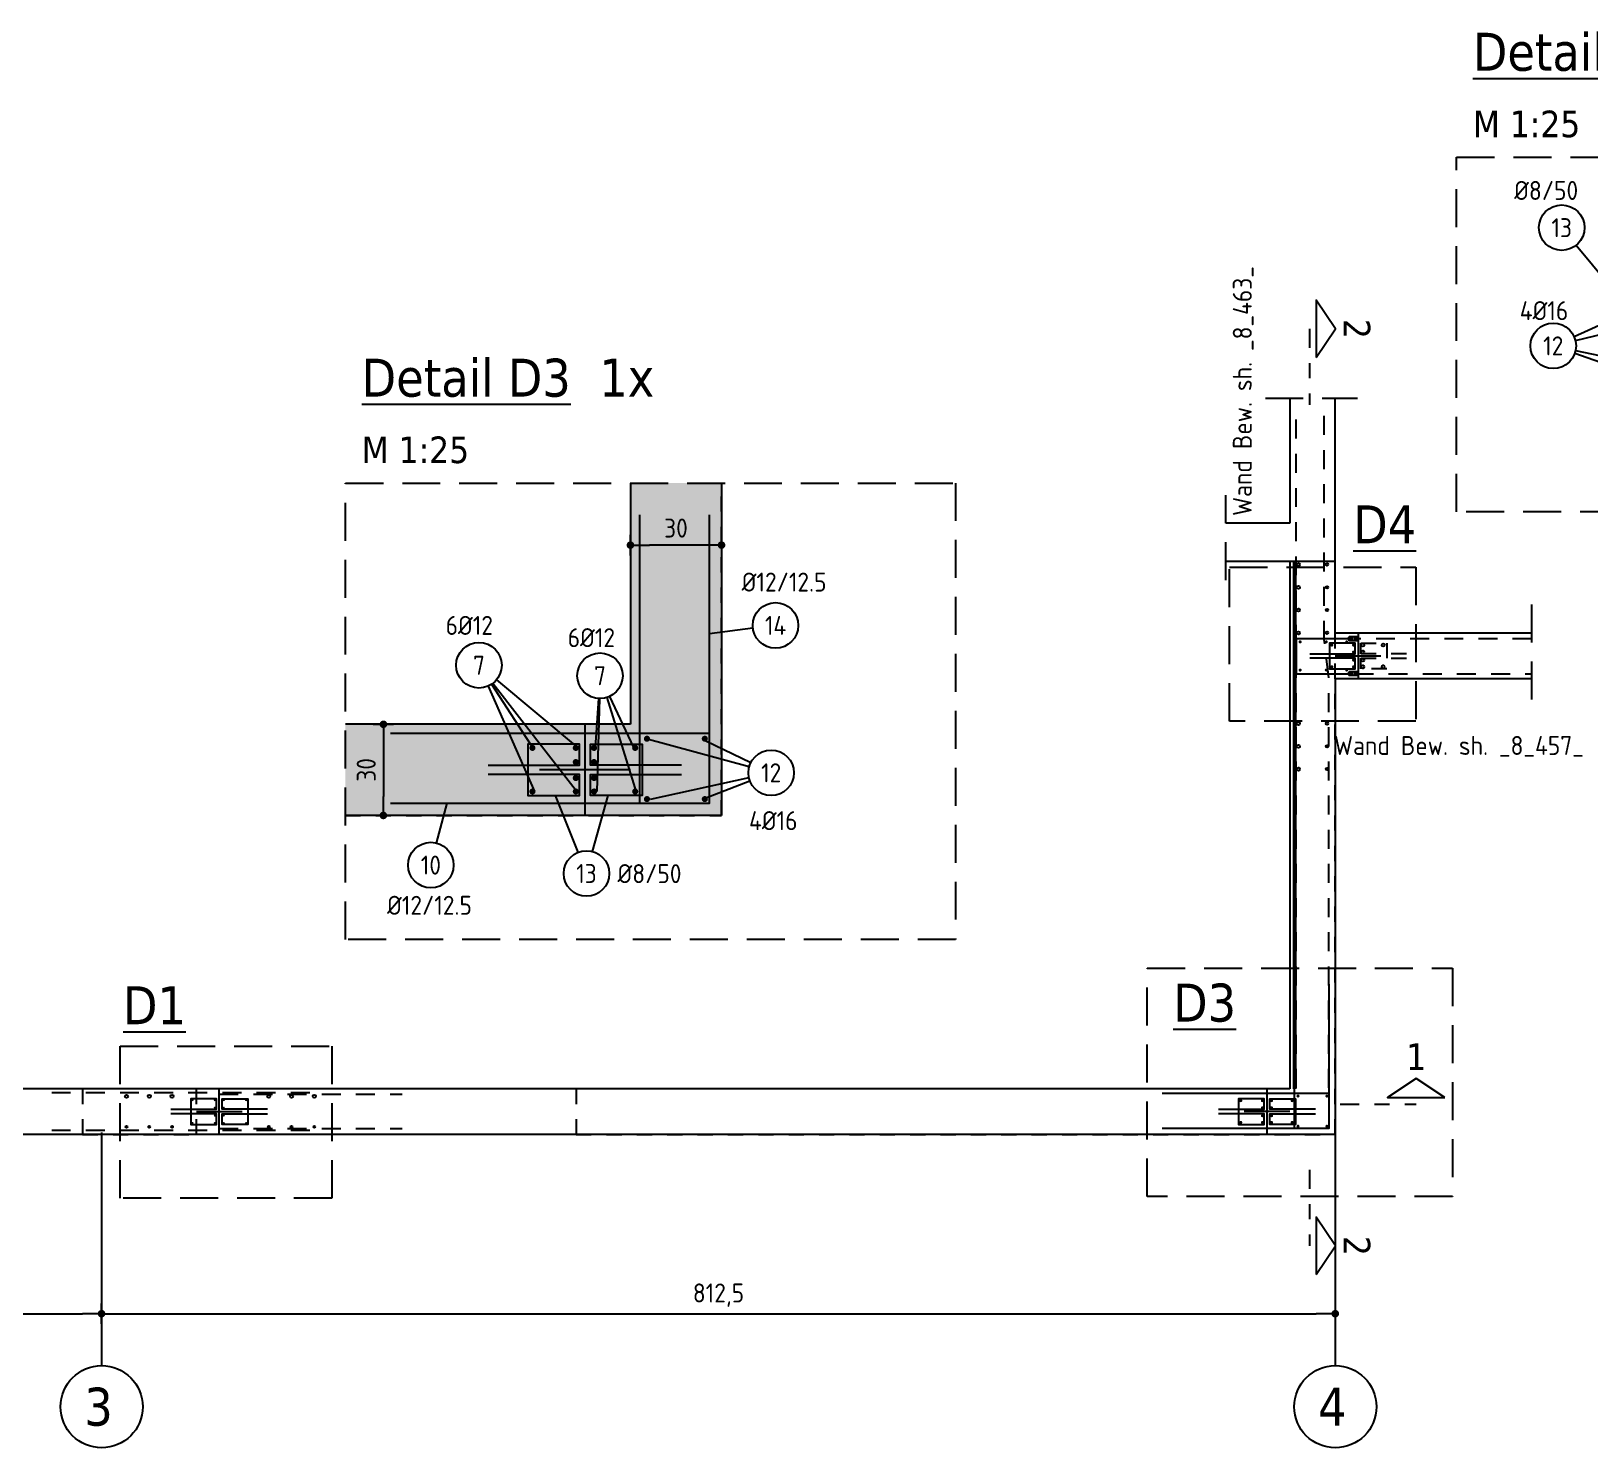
# Model space of a CAD drawing. Extents: x -17 to 74, y -15 to 121.
# Drawn here: x 16.23 to 26.49, y 19.75 to 29.08 of the extents above; entities that cross this region are included whole.
import ezdxf
from ezdxf.enums import TextEntityAlignment as Align

# ---------------------------------------------------------------- set-up
doc = ezdxf.new("R2010")
doc.units = 0
doc.header["$LTSCALE"] = 0.5
for name, pattern in [('AUSGEZOGEN', [1000.01, 1000, 0.01]), ('DASHDOTSMALL', [1.05, 0.5, -0.25, 0.05, -0.25]), ('DASHED', [0.75, 0.5, -0.25]), ('DOT', [0.175, 0.05, -0.125]), ('HIDDEN', [0.375, 0.25, -0.125]), ('HIDDEN2', [0.187, 0.125, -0.062]), ('PUNKT', [0.175, 0.05, -0.125]), ('STRICHLINIE', [0.75, 0.5, -0.25]), ('STRICHPUNKT2', [0.55, 0.25, -0.125, 0.05, -0.125])]:
    doc.linetypes.add(name, pattern=pattern)
for name, color, linetype in [('ACHSEN', 7, 'Continuous'), ('AFU', 7, 'Continuous'), ('BETON', 7, 'Continuous'), ('Brüstung 1.UG', 7, 'Continuous'), ('DETAIL', 7, 'Continuous'), ('DRUEBER', 7, 'Continuous'), ('grau_mittel', 7, 'Continuous'), ('HILFE', 7, 'Continuous'), ('LENTON', 7, 'Continuous'), ('MASSE', 7, 'Continuous'), ('RND', 7, 'Continuous'), ('SCHNITTE', 7, 'Continuous'), ('SFP_Achsen', 7, 'Continuous'), ('TEXT', 7, 'Continuous')]:
    doc.layers.add(name, color=color, linetype=linetype)
doc.layers.add('NOPLOT', color=7, linetype='Continuous', plot=False)
doc.styles.add('helv', font='tahoma.ttf')
doc.styles.add('txt', font='isocp.shx')
doc.linetypes.add('AFU_50K', pattern='A,0.15,["/",Standard,S=0.2,R=0,X=-0.01,Y=-0.1],0.07,["/",Standard,S=0.2,R=0,X=-0.01,Y=-0.1],0.15', length=0.37)
doc.dimstyles.new('DOT_I', dxfattribs={"dimscale": 0.5, "dimtxt": 0.25, "dimasz": 0.25, "dimexe": 0.1, "dimexo": 0.3, "dimgap": 0.1, "dimtad": 1, "dimdec": 3, "dimzin": 3, "dimtxsty": 'txt', "dimblk": 'DOT', "dimblk1": 'DOT', "dimblk2": 'DOT', "dimsah": 1, "dimcen": 0.1, "dimse1": 1, "dimse2": 1, "dimazin": 0, "dimtfac": 1, "dimtdec": 4, "dimtix": 1, "dimtmove": 2, "dimatfit": 3, "dimfxl": 0, "dimtvp": 1, "dimtolj": 1, "dimtzin": 0, "dimarcsym": 0})

# ---------------------------------------------------------------- blocks, each defined once
blk = doc.blocks.new('DOT')
at = {"layer": 'MASSE', "color": 7, "linetype": 'Continuous'}
for p, q in [((0, 0), (-1, 0)), ((0, 0.54), (0, -0.54))]:
    blk.add_line(p, q, dxfattribs=at)
at = {"layer": 'MASSE', "color": 7, "linetype": 'Continuous', "const_width": 0.2}
blk.add_lwpolyline([(-0.1, 0, 1), (0.1, 0, 1)], format="xyb", close=True, dxfattribs=at)
blk = doc.blocks.new('*D32')
at = {"layer": 'Defpoints', "color": 0, "linetype": 'AUSGEZOGEN', "transparency": 16777216}
for p in [(18.547, 24.514), (18.547, 23.914), (18.547, 23.914)]:
    blk.add_point(p, dxfattribs=at)
at = {"layer": 'MASSE', "color": 0, "linetype": 'AUSGEZOGEN', "lineweight": -2, "transparency": 16777216}
blk.add_line((18.547, 24.389), (18.547, 24.039), dxfattribs=at)
at = {"layer": 'MASSE', "color": 0, "linetype": 'AUSGEZOGEN', "lineweight": -2, "transparency": 16777216, "xscale": 0.125, "yscale": 0.125, "zscale": 0.125}
for p, rotation in [((18.547, 24.514), 90), ((18.547, 23.914), 270)]:
    blk.add_blockref('DOT', p, dxfattribs=dict(at, rotation=rotation))
at = {"layer": 'MASSE', "color": 0, "linetype": 'AUSGEZOGEN', "transparency": 16777216, "insert": (18.434, 24.214), "char_height": 0.125, "attachment_point": 5, "rotation": 90, "style": 'txt'}
blk.add_mtext('\\A1;30', dxfattribs=at)
blk = doc.blocks.new('*D33')
at = {"layer": 'Defpoints', "color": 0, "linetype": 'AUSGEZOGEN', "transparency": 16777216}
for p in [(20.174, 25.694), (20.174, 25.694), (20.774, 25.694)]:
    blk.add_point(p, dxfattribs=at)
at = {"layer": 'MASSE', "color": 0, "linetype": 'AUSGEZOGEN', "lineweight": -2, "transparency": 16777216}
blk.add_line((20.649, 25.694), (20.299, 25.694), dxfattribs=at)
at = {"layer": 'MASSE', "color": 0, "linetype": 'AUSGEZOGEN', "lineweight": -2, "transparency": 16777216, "xscale": 0.125, "yscale": 0.125, "zscale": 0.125, "rotation": 180}
blk.add_blockref('DOT', (20.174, 25.694), dxfattribs=at)
at = {"layer": 'MASSE', "color": 0, "linetype": 'AUSGEZOGEN', "lineweight": -2, "transparency": 16777216, "xscale": 0.125, "yscale": 0.125, "zscale": 0.125}
blk.add_blockref('DOT', (20.774, 25.694), dxfattribs=at)
at = {"layer": 'MASSE', "color": 0, "linetype": 'AUSGEZOGEN', "transparency": 16777216, "insert": (20.474, 25.806), "char_height": 0.125, "attachment_point": 5, "style": 'txt'}
blk.add_mtext('\\A1;30', dxfattribs=at)
blk = doc.blocks.new('RND_HIN')
at = {"layer": 'RND', "color": 7, "linetype": 'Continuous'}
blk.add_circle((0, 0), 0.3, dxfattribs=at)
at = {"layer": 'RND', "color": 7, "linetype": 'Continuous', "style": 'txt'}
blk.add_attdef('POSI', text='', height=0.25, dxfattribs=at).set_placement((0, 0), align=Align.MIDDLE)
blk = doc.blocks.new('SCHN-2')
at = {"layer": 'SCHNITTE', "color": 6, "linetype": 'Continuous'}
blk.add_lwpolyline([(0.378, 0.088), (0, 0.34), (-0.378, 0.088)], close=True, dxfattribs=at)
at = {"layer": 'SCHNITTE', "color": 1, "linetype": 'DASHDOTSMALL', "style": 'helv'}
blk.add_attdef('SCHN-2', text='', height=0.35, dxfattribs=at).set_placement((0, 0.45), align=Align.CENTER)
blk = doc.blocks.new('*D50')
at = {"layer": 'Defpoints', "color": 0, "linetype": 'AUSGEZOGEN', "transparency": 16777216}
for p in [(10.441, 20.633), (16.691, 20.633), (16.691, 20.633)]:
    blk.add_point(p, dxfattribs=at)
at = {"layer": 'MASSE', "color": 0, "linetype": 'AUSGEZOGEN', "lineweight": -2, "transparency": 16777216}
blk.add_line((10.566, 20.633), (16.566, 20.633), dxfattribs=at)
at = {"layer": 'MASSE', "color": 0, "linetype": 'AUSGEZOGEN', "lineweight": -2, "transparency": 16777216, "xscale": 0.125, "yscale": 0.125, "zscale": 0.125, "rotation": 180}
blk.add_blockref('DOT', (10.441, 20.633), dxfattribs=at)
at = {"layer": 'MASSE', "color": 0, "linetype": 'AUSGEZOGEN', "lineweight": -2, "transparency": 16777216, "xscale": 0.125, "yscale": 0.125, "zscale": 0.125}
blk.add_blockref('DOT', (16.691, 20.633), dxfattribs=at)
at = {"layer": 'MASSE', "color": 0, "linetype": 'AUSGEZOGEN', "transparency": 16777216, "insert": (13.566, 20.746), "char_height": 0.125, "attachment_point": 5, "style": 'txt'}
blk.add_mtext('\\A1;625', dxfattribs=at)
blk = doc.blocks.new('*D51')
at = {"layer": 'Defpoints', "color": 0, "linetype": 'AUSGEZOGEN', "transparency": 16777216}
for p in [(16.691, 20.633), (24.816, 20.633), (24.816, 20.633)]:
    blk.add_point(p, dxfattribs=at)
at = {"layer": 'MASSE', "color": 0, "linetype": 'AUSGEZOGEN', "lineweight": -2, "transparency": 16777216}
blk.add_line((16.816, 20.633), (24.691, 20.633), dxfattribs=at)
at = {"layer": 'MASSE', "color": 0, "linetype": 'AUSGEZOGEN', "lineweight": -2, "transparency": 16777216, "xscale": 0.125, "yscale": 0.125, "zscale": 0.125, "rotation": 180}
blk.add_blockref('DOT', (16.691, 20.633), dxfattribs=at)
at = {"layer": 'MASSE', "color": 0, "linetype": 'AUSGEZOGEN', "lineweight": -2, "transparency": 16777216, "xscale": 0.125, "yscale": 0.125, "zscale": 0.125}
blk.add_blockref('DOT', (24.816, 20.633), dxfattribs=at)
at = {"layer": 'MASSE', "color": 0, "linetype": 'AUSGEZOGEN', "transparency": 16777216, "insert": (20.754, 20.755), "char_height": 0.125, "attachment_point": 5, "style": 'txt'}
blk.add_mtext('\\A1;812,5', dxfattribs=at)

msp = doc.modelspace()

# ---------------------------------------------------------------- hatches: boundary and pattern name
at = {"layer": 'grau_mittel'}
h = msp.add_hatch(color=61, dxfattribs=at)
h.paths.add_polyline_path([(20.77444, 26.1028), (20.17444, 26.1028), (20.17444, 24.51425), (19.87444, 24.51425), (19.87444, 23.91425), (20.77444, 23.91425)])
h.paths.add_polyline_path([(19.87444, 23.91425), (19.87444, 24.51425), (18.29703, 24.51425), (18.29703, 23.91425)])

# ---------------------------------------------------------------- linework, layer by layer
at = {"layer": 'ACHSEN', "color": 140, "linetype": 'AUSGEZOGEN'}
for p, q in [((16.69142, 21.82698), (16.69142, 20.2909)), ((24.81642, 21.82698), (24.81642, 20.2909))]:
    msp.add_line(p, q, dxfattribs=at)
at = {"layer": 'AFU', "color": 8, "linetype": 'AFU_50K'}
for p, q in [((24.51642, 25.58878), (24.81642, 25.58878)), ((24.96642, 25.11378), (24.96642, 24.81378)), ((19.87444, 24.51425), (19.87444, 23.91425)), ((17.46642, 21.81378), (17.46642, 22.11378)), ((24.36642, 22.11378), (24.36642, 21.81378))]:
    msp.add_line(p, q, dxfattribs=at)
at = {"layer": 'AFU', "color": 1, "linetype": 'AUSGEZOGEN'}
for p, q in [((25.11642, 24.96378), (24.81642, 24.96378)), ((20.17444, 24.21425), (19.57444, 24.21425)), ((17.31642, 21.96378), (17.61642, 21.96378)), ((24.51642, 21.96378), (24.21642, 21.96378))]:
    msp.add_line(p, q, dxfattribs=at)
at = {"layer": 'BETON', "color": 6, "linetype": 'AUSGEZOGEN', "lineweight": -2}
for p, q in [((24.51642, 26.66114), (24.51642, 25.83878)), ((24.81642, 25.11378), (24.81642, 26.66114)), ((20.17444, 26.1028), (20.17444, 24.51425)), ((20.77444, 26.1028), (20.77444, 23.91425)), ((24.51642, 25.83878), (24.09501, 25.83878)), ((24.09501, 25.58878), (24.51642, 25.58878)), ((24.51642, 25.58878), (24.51642, 22.11378)), ((26.10939, 25.11378), (24.81642, 25.11378)), ((24.81642, 24.81378), (24.81642, 21.81378)), ((26.10939, 24.81378), (24.81642, 24.81378)), ((20.17444, 24.51425), (18.29703, 24.51425)), ((20.77444, 23.91425), (18.29703, 23.91425)), ((24.51642, 22.11378), (15.34142, 22.11378)), ((24.81642, 21.81378), (3.56642, 21.81378))]:
    msp.add_line(p, q, dxfattribs=at)
at = {"layer": 'Brüstung 1.UG', "color": 102, "linetype": 'DOT'}
for p, q in [((16.56642, 22.11378), (10.59142, 22.11378)), ((16.56642, 21.81378), (10.59142, 21.81378))]:
    msp.add_line(p, q, dxfattribs=at)
at = {"layer": 'DETAIL', "color": 102, "linetype": 'STRICHLINIE'}
for points in [[(25.61518, 25.91306), (25.61518, 28.24867), (28.92845, 28.24867), (28.92845, 25.91306)], [(18.29703, 23.09769), (18.29703, 26.1028), (22.3159, 26.1028), (22.3159, 23.09769)], [(24.12057, 24.53528), (24.12057, 25.54886), (25.34731, 25.54886), (25.34731, 24.53528)], [(23.57771, 21.40549), (23.57771, 22.90805), (25.58715, 22.90805), (25.58715, 21.40549)], [(16.81424, 21.39394), (16.81424, 22.39461), (18.20829, 22.39461), (18.20829, 21.39394)]]:
    msp.add_lwpolyline(points, close=True, dxfattribs=at)
at = {"layer": 'DRUEBER', "color": 7, "linetype": 'PUNKT', "lineweight": -2}
for p, q in [((24.51642, 26.66114), (24.51642, 25.83878)), ((24.81642, 21.81378), (24.81642, 26.66114)), ((20.17444, 26.1028), (20.17444, 24.51425)), ((20.77444, 23.91425), (20.77444, 26.1028)), ((24.51642, 25.83878), (24.09501, 25.83878)), ((24.09501, 25.58878), (24.51642, 25.58878)), ((24.51642, 25.58878), (24.51642, 22.11378)), ((20.17444, 24.51425), (18.29703, 24.51425)), ((18.29703, 23.91425), (20.77444, 23.91425)), ((16.56642, 22.11378), (16.56642, 21.81378)), ((17.31642, 22.11378), (16.56642, 22.11378)), ((17.31642, 21.81378), (17.31642, 22.11378)), ((19.81642, 22.11378), (19.81642, 21.81378)), ((24.51642, 22.11378), (19.81642, 22.11378)), ((16.56642, 21.81378), (17.31642, 21.81378)), ((19.81642, 21.81378), (24.81642, 21.81378))]:
    msp.add_line(p, q, dxfattribs=at)
at = {"layer": 'HILFE', "color": 102, "linetype": 'DASHED'}
for p, q in [((24.35558, 26.66114), (24.96169, 26.66114)), ((24.09501, 25.46282), (24.09501, 26.02175)), ((26.10939, 25.30281), (26.10939, 24.65002))]:
    msp.add_line(p, q, dxfattribs=at)
at = {"layer": 'LENTON', "color": 102}
for p, q in [((24.90522, 25.08845), (24.90692, 25.09015)), ((24.90522, 25.08845), (24.90522, 25.08698)), ((24.90522, 25.08698), (24.90522, 25.07745)), ((24.90618, 25.08567), (24.90522, 25.08685)), ((24.90522, 25.07745), (24.90522, 25.06792)), ((24.90618, 25.06923), (24.90522, 25.06805)), ((24.90522, 25.06792), (24.90522, 25.06645)), ((24.90692, 25.06475), (24.90522, 25.06645)), ((24.90618, 25.08567), (24.90618, 25.06923)), ((24.9296, 25.08321), (24.90618, 25.08567)), ((24.90618, 25.06923), (24.90618, 25.08567)), ((24.9296, 25.07169), (24.90618, 25.06923)), ((24.96306, 25.09015), (24.90692, 25.09015)), ((24.96306, 25.06475), (24.90692, 25.06475)), ((24.9296, 25.07169), (24.9296, 25.08321)), ((24.94203, 25.08321), (24.96546, 25.08567)), ((24.94203, 25.08321), (24.94203, 25.07169)), ((24.94203, 25.07169), (24.96546, 25.06923)), ((24.96306, 25.09015), (24.96385, 25.08862)), ((24.96385, 25.06628), (24.96306, 25.06475)), ((24.96458, 25.08862), (24.96538, 25.09015)), ((24.96538, 25.06475), (24.96458, 25.06628)), ((24.96642, 25.09015), (24.96538, 25.09015)), ((24.96642, 25.06475), (24.96538, 25.06475)), ((24.96546, 25.08567), (24.96642, 25.08685)), ((24.96546, 25.08567), (24.96546, 25.06923)), ((24.96546, 25.08567), (24.96546, 25.06923)), ((24.96546, 25.06923), (24.96642, 25.06805)), ((24.96642, 25.09015), (24.96642, 25.0838)), ((24.96642, 25.0838), (24.96642, 25.0711)), ((24.96642, 25.0711), (24.96642, 25.06475)), ((24.90522, 24.85845), (24.90692, 24.86015)), ((24.90522, 24.85845), (24.90522, 24.85698)), ((24.90522, 24.85698), (24.90522, 24.84745)), ((24.90618, 24.85567), (24.90522, 24.85685)), ((24.90522, 24.84745), (24.90522, 24.83792)), ((24.90618, 24.85567), (24.90618, 24.83923)), ((24.9296, 24.85321), (24.90618, 24.85567)), ((24.90618, 24.83923), (24.90618, 24.85567)), ((24.96306, 24.86015), (24.90692, 24.86015)), ((24.9296, 24.84169), (24.9296, 24.85321)), ((24.94203, 24.85321), (24.96546, 24.85567)), ((24.94203, 24.85321), (24.94203, 24.84169)), ((24.96306, 24.86015), (24.96385, 24.85862)), ((24.96458, 24.85862), (24.96538, 24.86015)), ((24.96642, 24.86015), (24.96538, 24.86015)), ((24.96546, 24.85567), (24.96642, 24.85685)), ((24.96546, 24.85567), (24.96546, 24.83923)), ((24.96546, 24.85567), (24.96546, 24.83923)), ((24.96642, 24.86015), (24.96642, 24.8538)), ((24.96642, 24.8538), (24.96642, 24.8411)), ((24.90618, 24.83923), (24.90522, 24.83805)), ((24.90522, 24.83792), (24.90522, 24.83645)), ((24.90692, 24.83475), (24.90522, 24.83645)), ((24.9296, 24.84169), (24.90618, 24.83923)), ((24.96306, 24.83475), (24.90692, 24.83475)), ((24.94203, 24.84169), (24.96546, 24.83923)), ((24.96385, 24.83628), (24.96306, 24.83475)), ((24.96538, 24.83475), (24.96458, 24.83628)), ((24.96642, 24.83475), (24.96538, 24.83475)), ((24.96546, 24.83923), (24.96642, 24.83805)), ((24.96642, 24.8411), (24.96642, 24.83475))]:
    msp.add_line(p, q, dxfattribs=at)
for centre, start, end in [((24.96422, 25.08881), 207.500045, 270), ((24.96422, 25.06609), 89.99998, 152.499935), ((24.96422, 25.08881), 270, 332.499955), ((24.96422, 25.06609), 27.500065, 89.99998), ((24.96422, 24.85881), 207.500045, 270), ((24.96422, 24.85881), 270, 332.499955), ((24.96422, 24.83609), 89.99998, 152.499935), ((24.96422, 24.83609), 27.500065, 89.99998)]:
    msp.add_arc(centre, 0.00041, start, end, dxfattribs=at)
at = {"layer": 'NOPLOT', "color": 191, "linetype": 'Continuous', "lineweight": -2}
for p, q in [((24.54142, 25.58878), (24.54142, 22.11378)), ((24.55342, 25.58878), (24.55342, 22.11378))]:
    msp.add_line(p, q, dxfattribs=at)
at = {"layer": 'RND', "color": 102, "linetype": 'AUSGEZOGEN'}
for p, q in [((26.40319, 27.66872), (26.91263, 27.05307)), ((26.3885, 27.06739), (26.71492, 27.21403)), ((26.39742, 27.0414), (27.06466, 27.20385)), ((26.39342, 26.95685), (26.73868, 26.83735)), ((26.39855, 26.97546), (27.06466, 26.83735)), ((20.98099, 25.14617), (20.69444, 25.1095)), ((19.23668, 24.76569), (19.54151, 24.0706)), ((19.25814, 24.77726), (19.53731, 24.34739)), ((19.26832, 24.78449), (19.82475, 24.06641)), ((19.29164, 24.80699), (19.82265, 24.36416)), ((19.96373, 24.68419), (19.94224, 24.36207)), ((19.96959, 24.68392), (19.95273, 24.0706)), ((20.01837, 24.69066), (20.21499, 24.06012)), ((20.03717, 24.69795), (20.19401, 24.36207)), ((20.95618, 24.23409), (20.26985, 24.42054)), ((20.96601, 24.2603), (20.67058, 24.40376)), ((20.95449, 24.1623), (20.30342, 24.01794)), ((20.96104, 24.14065), (20.66009, 24.02423)), ((19.8293, 23.67114), (19.68148, 24.04425)), ((19.92486, 23.67617), (20.02754, 24.04425)), ((18.89788, 23.73214), (18.96664, 23.99425))]:
    msp.add_line(p, q, dxfattribs=at)
at = {"layer": 'RND', "color": 7, "linetype": 'HIDDEN'}
for points in [[(24.55881, 22.11999), (24.55881, 26.61999)], [(24.77402, 22.11999), (24.77402, 24.81999), (24.74402, 25.06999), (24.74402, 26.61999)], [(16.3624, 22.08963), (18.09142, 22.08963)], [(17.46642, 22.07819), (18.67178, 22.07819)], [(16.3624, 21.8421), (18.09142, 21.8421)], [(17.46642, 21.85245), (18.67178, 21.85245)]]:
    msp.add_lwpolyline(points, dxfattribs=at)
at = {"layer": 'RND', "color": 1, "linetype": 'AUSGEZOGEN'}
for points in [[(20.23444, 25.89425), (20.23444, 23.99425), (20.69444, 23.99425), (20.69444, 25.89425)], [(24.9296, 25.07745), (24.5596, 25.07745), (24.5596, 24.84745), (24.9296, 24.84745)], [(18.59444, 23.99425), (20.69444, 23.99425), (20.69444, 24.45425), (18.59444, 24.45425)], [(19.23766, 24.24425), (19.83766, 24.24425), (19.83766, 24.38425), (19.49766, 24.38425), (19.49766, 24.04425), (19.83766, 24.04425), (19.83766, 24.18425), (19.23766, 24.18425)], [(20.51123, 24.24425), (19.91123, 24.24425), (19.91123, 24.38425), (20.25123, 24.38425), (20.25123, 24.04425), (19.91123, 24.04425), (19.91123, 24.18425), (20.51123, 24.18425)], [(24.54642, 22.80378), (24.54642, 21.85378), (24.77642, 21.85378), (24.77642, 22.80378)], [(23.67642, 21.85378), (24.77642, 21.85378), (24.77642, 22.08378), (23.67642, 22.08378)]]:
    msp.add_lwpolyline(points, dxfattribs=at)
at = {"layer": 'RND', "color": 7, "linetype": 'AUSGEZOGEN'}
for points, const_width in [([(24.5797, 25.05684, 1), (24.5897, 25.05684, 1)], 0.01), ([(24.75196, 25.05684, 1), (24.76196, 25.05684, 1)], 0.01), ([(24.8865, 25.05684, 1), (24.8965, 25.05684, 1)], 0.01), ([(24.79855, 25.03591, -1), (24.78855, 25.03591, -1)], 0.01), ([(24.94132, 25.03591, -1), (24.93132, 25.03591, -1)], 0.01), ([(24.94132, 24.98938, -1), (24.93132, 24.98938, -1)], 0.01), ([(24.94132, 24.93689, -1), (24.93132, 24.93689, -1)], 0.01), ([(24.5797, 24.87145, 1), (24.5897, 24.87145, 1)], 0.01), ([(24.75196, 24.87145, 1), (24.76196, 24.87145, 1)], 0.01), ([(24.79855, 24.89244, -1), (24.78855, 24.89244, -1)], 0.01), ([(24.8865, 24.87145, 1), (24.8965, 24.87145, 1)], 0.01), ([(24.94132, 24.89244, -1), (24.93132, 24.89244, -1)], 0.01), ([(20.27285, 24.41906, 1), (20.29285, 24.41906, 1)], 0.02), ([(20.65387, 24.41906, 1), (20.67387, 24.41906, 1)], 0.02), ([(19.5387, 24.35853, -1), (19.5187, 24.35853, -1)], 0.02), ([(19.82424, 24.35853, -1), (19.80424, 24.35853, -1)], 0.02), ([(19.92465, 24.35853, 1), (19.94465, 24.35853, 1)], 0.02), ([(20.19538, 24.35853, 1), (20.21538, 24.35853, 1)], 0.02), ([(19.82424, 24.26546, -1), (19.80424, 24.26546, -1)], 0.02), ([(19.92465, 24.26546, 1), (19.94465, 24.26546, 1)], 0.02), ([(19.82424, 24.16048, -1), (19.80424, 24.16048, -1)], 0.02), ([(19.92465, 24.16048, 1), (19.94465, 24.16048, 1)], 0.02), ([(19.5387, 24.07159, -1), (19.5187, 24.07159, -1)], 0.02), ([(19.82424, 24.07159, -1), (19.80424, 24.07159, -1)], 0.02), ([(19.92465, 24.07159, 1), (19.94465, 24.07159, 1)], 0.02), ([(20.19538, 24.07159, 1), (20.21538, 24.07159, 1)], 0.02), ([(20.27285, 24.02151, 1), (20.29285, 24.02151, 1)], 0.02), ([(20.65387, 24.02151, 1), (20.67387, 24.02151, 1)], 0.02), ([(24.56562, 22.06618, 1), (24.57562, 22.06618, 1)], 0.01), ([(24.75613, 22.06618, 1), (24.76613, 22.06618, 1)], 0.01), ([(17.29321, 22.03944, -1), (17.28621, 22.03944, -1)], 0.007), ([(17.44051, 22.03944, -1), (17.43351, 22.03944, -1)], 0.007), ([(17.44051, 21.98937, -1), (17.43351, 21.98937, -1)], 0.007), ([(17.49233, 22.03944, 1), (17.49933, 22.03944, 1)], 0.007), ([(17.49233, 21.98937, 1), (17.49933, 21.98937, 1)], 0.007), ([(17.63962, 22.03944, 1), (17.64662, 22.03944, 1)], 0.007), ([(24.19855, 22.03591, -1), (24.18855, 22.03591, -1)], 0.01), ([(24.34132, 22.03591, -1), (24.33132, 22.03591, -1)], 0.01), ([(24.34132, 21.98938, -1), (24.33132, 21.98938, -1)], 0.01), ([(24.39152, 22.03591, 1), (24.40152, 22.03591, 1)], 0.01), ([(24.39152, 21.98938, 1), (24.40152, 21.98938, 1)], 0.01), ([(24.52689, 22.03591, 1), (24.53689, 22.03591, 1)], 0.01), ([(17.29321, 21.88811, 1), (17.28621, 21.88811, 1)], 0.007), ([(17.44051, 21.93818, 1), (17.43351, 21.93818, 1)], 0.007), ([(17.44051, 21.88811, 1), (17.43351, 21.88811, 1)], 0.007), ([(17.49233, 21.93818, -1), (17.49933, 21.93818, -1)], 0.007), ([(17.49233, 21.88811, -1), (17.49933, 21.88811, -1)], 0.007), ([(17.63962, 21.88811, -1), (17.64662, 21.88811, -1)], 0.007), ([(24.19855, 21.89244, -1), (24.18855, 21.89244, -1)], 0.01), ([(24.34132, 21.93689, -1), (24.33132, 21.93689, -1)], 0.01), ([(24.34132, 21.89244, -1), (24.33132, 21.89244, -1)], 0.01), ([(24.39152, 21.93689, 1), (24.40152, 21.93689, 1)], 0.01), ([(24.39152, 21.89244, 1), (24.40152, 21.89244, 1)], 0.01), ([(24.52689, 21.89244, 1), (24.53689, 21.89244, 1)], 0.01), ([(24.56562, 21.86741, 1), (24.57562, 21.86741, 1)], 0.01), ([(24.75613, 21.86741, 1), (24.76613, 21.86741, 1)], 0.01)]:
    msp.add_lwpolyline(points, format="xyb", close=True, dxfattribs=dict(at, const_width=const_width))
for points in [[(24.64803, 24.97878), (24.94803, 24.97878), (24.94803, 25.04878), (24.77803, 25.04878), (24.77803, 24.87878), (24.94803, 24.87878), (24.94803, 24.94878), (24.64803, 24.94878)], [(17.14803, 21.97878), (17.44803, 21.97878), (17.44803, 22.04878), (17.27803, 22.04878), (17.27803, 21.87878), (17.44803, 21.87878), (17.44803, 21.94878), (17.14803, 21.94878)], [(17.78481, 21.97878), (17.48481, 21.97878), (17.48481, 22.04878), (17.65481, 22.04878), (17.65481, 21.87878), (17.48481, 21.87878), (17.48481, 21.94878), (17.78481, 21.94878)], [(24.04803, 21.97878), (24.34803, 21.97878), (24.34803, 22.04878), (24.17803, 22.04878), (24.17803, 21.87878), (24.34803, 21.87878), (24.34803, 21.94878), (24.04803, 21.94878)], [(24.68481, 21.97878), (24.38481, 21.97878), (24.38481, 22.04878), (24.55481, 22.04878), (24.55481, 21.87878), (24.38481, 21.87878), (24.38481, 21.94878), (24.68481, 21.94878)]]:
    msp.add_lwpolyline(points, dxfattribs=at)
at = {"layer": 'RND', "color": 1, "linetype": 'HIDDEN'}
for points in [[(26.10939, 25.07745), (24.94203, 25.07745)], [(24.94203, 24.84745), (26.10939, 24.84745)]]:
    msp.add_lwpolyline(points, dxfattribs=at)
at = {"layer": 'RND', "color": 7, "linetype": 'HIDDEN2'}
msp.add_lwpolyline([(25.28481, 24.97878), (24.98481, 24.97878), (24.98481, 25.04878), (25.15481, 25.04878), (25.15481, 24.87878), (24.98481, 24.87878), (24.98481, 24.94878), (25.28481, 24.94878)], dxfattribs=at)
at = {"layer": 'RND', "color": 7, "linetype": 'AUSGEZOGEN'}
for centre, radius in [((24.57313, 25.56586), 0.01), ((24.76203, 25.56653), 0.008), ((24.57313, 25.41586), 0.01), ((24.76203, 25.41653), 0.008), ((24.57313, 25.26586), 0.01), ((24.76203, 25.26653), 0.008), ((24.57313, 25.11586), 0.01), ((24.76203, 25.11653), 0.008), ((24.99652, 25.03591), 0.01), ((24.99652, 24.98938), 0.01), ((24.99652, 24.93689), 0.01), ((25.13189, 25.03591), 0.01), ((24.99652, 24.89244), 0.01), ((25.13189, 24.89244), 0.01), ((24.57313, 24.51866), 0.01), ((24.76203, 24.51933), 0.008), ((24.57313, 24.36866), 0.01), ((24.76203, 24.36933), 0.008), ((24.57313, 24.21866), 0.01), ((24.76203, 24.21933), 0.008), ((16.85526, 22.06444), 0.01), ((17.00526, 22.06444), 0.01), ((17.15526, 22.06444), 0.01), ((17.79213, 22.06444), 0.01), ((17.94213, 22.06444), 0.01), ((18.09213, 22.06444), 0.01), ((16.85526, 21.86369), 0.006), ((17.00526, 21.86369), 0.006), ((17.15526, 21.86369), 0.006), ((17.79213, 21.86369), 0.006), ((17.94213, 21.86369), 0.006), ((18.09213, 21.86369), 0.006)]:
    msp.add_circle(centre, radius, dxfattribs=at)
at = {"layer": 'SCHNITTE', "color": 6, "linetype": 'STRICHPUNKT2'}
for p, q in [((24.64687, 27.11784), (24.64687, 26.61784)), ((24.84878, 22.01261), (25.34878, 22.01261)), ((24.64687, 21.57976), (24.64687, 21.07976))]:
    msp.add_line(p, q, dxfattribs=at)
at = {"layer": 'SFP_Achsen', "color": 7, "linetype": 'AUSGEZOGEN'}
for centre in [(16.69142, 20.02043), (24.81642, 20.02043)]:
    msp.add_circle(centre, 0.27048, dxfattribs=at)

# ---------------------------------------------------------------- block references
at = {"layer": 'RND', "color": 7, "linetype": 'AUSGEZOGEN', "xscale": 0.5, "yscale": 0.5, "zscale": 0.5}
for p, values in [((26.30757, 27.78429), {'POSI': '13'}), ((26.25168, 27.00592), {'POSI': '12'}), ((21.12978, 25.16521), {'POSI': '14'}), ((19.17644, 24.90306), {'POSI': '7'}), ((19.97371, 24.83386), {'POSI': '7'}), ((21.10094, 24.19477), {'POSI': '12'}), ((18.85982, 23.58705), {'POSI': '10'}), ((19.88456, 23.53168), {'POSI': '13'})]:
    msp.add_blockref('RND_HIN', p, dxfattribs=at).add_auto_attribs(values)
at = {"layer": 'SCHNITTE', "color": 6, "linetype": 'STRICHPUNKT2', "xscale": 0.5, "yscale": 0.5, "zscale": 0.5, "rotation": 270}
for p in [(24.64687, 27.11784), (24.64687, 21.07976)]:
    msp.add_blockref('SCHN-2', p, dxfattribs=at).add_auto_attribs({'SCHN-2': '2'})
at = {"layer": 'SCHNITTE', "color": 6, "linetype": 'STRICHPUNKT2', "xscale": 0.5, "yscale": 0.5, "zscale": 0.5}
msp.add_blockref('SCHN-2', (25.34878, 22.01261), dxfattribs=at).add_auto_attribs({'SCHN-2': '1'})

# ---------------------------------------------------------------- texts
at = {"layer": 'SFP_Achsen', "color": 6, "linetype": 'AUSGEZOGEN', "style": 'helv'}
for s, p in [('3', (16.57737, 19.89604)), ('4', (24.70237, 19.89604))]:
    msp.add_text(s, height=0.25, dxfattribs=at).set_placement(p)
at = {"layer": 'TEXT', "color": 6, "linetype": 'AUSGEZOGEN', "style": 'helv'}
for s, p in [('%%UDetail D4%%U  1x', (25.72219, 28.8175)), ('%%UDetail D3%%U  1x', (18.40405, 26.67163)), ('%%UD4', (24.93415, 25.70585)), ('%%UD1', (16.83227, 22.53911)), ('%%UD3', (23.74828, 22.55662))]:
    msp.add_text(s, height=0.25, dxfattribs=at).set_placement(p)
at = {"layer": 'TEXT', "color": 1, "linetype": 'AUSGEZOGEN', "style": 'helv'}
for p in [(25.72219, 28.38), (18.40405, 26.23413)]:
    msp.add_text('M 1:25', height=0.175, dxfattribs=at).set_placement(p)
at = {"layer": 'TEXT', "color": 7, "linetype": 'AUSGEZOGEN', "style": 'txt'}
for s, p in [('%%C8/50', (25.99422, 27.96681)), ('4%%C16', (26.0313, 27.17527)), ('%%C12/12.5', (20.9068, 25.38807)), ('6%%C12', (18.95713, 25.10269)), ('6%%C12', (19.76125, 25.02199)), ('Wand Bew. sh. _8_457_', (24.80804, 24.31228)), ('4%%C16', (20.95524, 23.81707)), ('%%C8/50', (20.08879, 23.46811)), ('%%C12/12.5', (18.57136, 23.25975))]:
    msp.add_text(s, height=0.125, dxfattribs=at).set_placement(p)
msp.add_text('Wand Bew. sh. _8_463_', height=0.125, rotation=90, dxfattribs=at).set_placement((24.26629, 25.88593))

# ---------------------------------------------------------------- dimensions: what is measured, and where the dimension line sits
at = {"layer": 'MASSE', "color": 7, "linetype": 'AUSGEZOGEN'}
for base, p1, p2, override, picture, middle in [((20.17444, 25.6935), (20.77444, 25.6935), (20.17444, 25.6935), {"dimdec": 0, "dimlfac": 50}, '*D33', (20.47444, 25.806)), ((16.69142, 20.63342), (10.44142, 20.63342), (16.69142, 20.63342), {"dimdec": 0, "dimlfac": 100}, '*D50', (13.56642, 20.74594)), ((24.81642, 20.63342), (16.69142, 20.63342), (24.81642, 20.63342), {"dimdec": 1, "dimlfac": 100}, '*D51', (20.75392, 20.75531))]:
    dim = msp.add_linear_dim(base=base, p1=p1, p2=p2, dimstyle='DOT_I', override=override, dxfattribs=at)
    dim.commit()
    dim.dimension.update_dxf_attribs({"geometry": picture, "text_midpoint": middle})
dim = msp.add_linear_dim(base=(18.54687, 23.91425), p1=(18.54687, 24.51425), p2=(18.54687, 23.91425), angle=90, dimstyle='DOT_I', override={"dimdec": 0, "dimlfac": 50}, dxfattribs=at)
dim.commit()
dim.dimension.update_dxf_attribs({"geometry": '*D32', "text_midpoint": (18.43437, 24.21425)})

doc.saveas('drawing.dxf')
